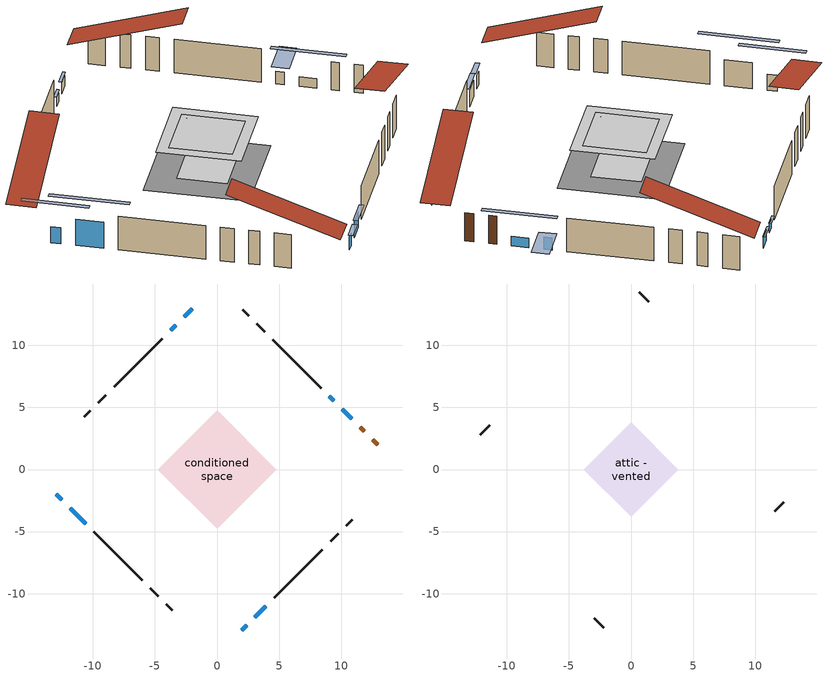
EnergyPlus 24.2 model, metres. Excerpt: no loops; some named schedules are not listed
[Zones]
conditioned space
 floor outside (Floor1 construction): -2.26,0 0,2.26 2.26,0 0,-2.26 z0.61
 floor outside (Floor5 construction): -4.76,0 0,4.76 4.76,0 0,-4.76 z0.61
 floor adiabatic (AdiabaticFloorConstruction): -2.26,0 0,2.26 2.26,0 0,-2.26 z0.61
 wall outside (AdiabaticWallConstruction 1): 12.94,2.01 12.54,2.41 / 11.88,3.07 11.52,3.42 z0.61:2.64
 wall outside (AdiabaticWallConstruction): 2.01,-12.94 2.39,-12.56 / 9.42,5.53 9.04,5.9 z0.61:1.53; 10.87,4.08 10.08,4.87 z0.61:1.3; -2.01,12.94 -2.66,12.29 z0.61:1.37; 3.04,-11.91 3.94,-11.01 / -12.94,-2.01 -12.49,-2.46 z0.61:1.78; -3.31,11.64 -3.74,11.2 z0.61:1.22; -11.83,-3.11 -10.58,-4.37 z0.61:2.49
 wall outside (Wall1 construction): 4.6,-10.35 8.49,-6.45 / -9.92,-5.03 -6.02,-8.92 / -4.4,10.55 -8.3,6.65 / 8.39,6.56 4.49,10.46 z0.61:3.05
 wall outside (Wall2 construction): 9.15,-5.8 9.77,-5.18 / -5.37,-9.58 -4.75,-10.2 / -8.95,5.99 -9.57,5.38 / 3.83,11.11 3.22,11.73 z0.61:3.05
 wall outside (Wall3 construction): 10.42,-4.52 10.91,-4.04 / -4.09,-10.85 -3.61,-11.34 / -10.23,4.72 -10.71,4.24 / 2.56,12.39 2.07,12.87 z0.61:3.05
 window (WindowConstruction 6): 2.01,-12.94 2.38,-12.56 z0.61:1.52
 window (WindowConstruction): 10.87,4.08 10.08,4.87 z0.61:1.3
 window (WindowConstruction 1): -2.01,12.94 -2.65,12.29 z0.61:1.37
 window (WindowConstruction 2): 3.04,-11.9 3.94,-11.01 z0.61:1.78
 window (WindowConstruction 3): -12.94,-2.01 -12.49,-2.46 z0.61:1.78
 window (WindowConstruction 4): -3.31,11.64 -3.74,11.2 z0.61:1.22
 window (WindowConstruction 5): -11.83,-3.11 -10.58,-4.37 z0.61:2.49
 window (WindowConstruction 7): 9.42,5.53 9.04,5.9 z0.61:1.52
 door (Door): 12.94,2.01 12.54,2.41 z0.61:2.64
 door (Door 1): 11.88,3.07 11.53,3.42 z0.61:2.64
 ceiling adiabatic (AdiabaticFloorConstruction): 0,-2.26 2.26,0 0,2.26 -2.26,0 z0.61
attic - vented
 floor to conditioned space (Floor2 construction Reversed): -2.85,0 0,2.85 2.85,0 0,-2.85 z3.05
 floor to conditioned space (Floor3 construction Reversed): -2.26,0 0,2.26 2.26,0 0,-2.26 z3.05
 floor to conditioned space (Floor4 construction Reversed): -3.81,0 0,3.81 3.81,0 0,-3.81 z3.05
 wall outside (Wall4 construction): 11.56,-3.38 12.33,-2.62 / -2.95,-12 -2.19,-12.76 / -11.37,3.58 -12.13,2.82 / 1.42,13.53 0.66,14.29 z0.61:3.05
 roof outside (Roof1 construction): 1.35,-13.6,3.05 -3.78,-8.47,5.46 -5.13,-9.82,5.46 0,-14.95,3.05; -13.6,-1.35,3.05 -8.47,3.78,5.46 -9.82,5.13,5.46 -14.95,0,3.05; -1.35,13.6,3.05 3.78,8.47,5.46 5.13,9.82,5.46 0,14.95,3.05; 13.6,1.35,3.05 8.47,-3.78,5.46 9.82,-5.13,5.46 14.95,0,3.05
shading: 2.65,-12.29 1.74,-13.21 1.95,-13.42 2.87,-12.5 z1.91; 8.78,6.16 12.16,2.78 12.37,3 9,6.37 z3.12; -2.76,12.19 -1.9,13.04 -2.01,13.15 -2.87,12.29 z1.52; 4.15,-10.8 2.83,-12.12 3.04,-12.33 4.36,-11.01 z2.08; -11.2,-3.75 -14.23,-0.71 -14.44,-0.93 -11.41,-3.96 z3.61; -3.85,11.1 -3.21,11.74 -3.31,11.85 -3.95,11.2 z1.37; -9.39,-5.56 -13.02,-1.93 -13.23,-2.14 -9.6,-5.77 z4.17; 8.83,6.11 9.63,5.32 11.36,7.04 10.56,7.84 z1.82
[Building]
Building 1: Terrain=Suburbs
[Site:Location]
Halifax Intl AP_NS: Latitude {deg}=44.88; Longitude {deg}=-63.51; Time Zone {hr}=-4; Elevation {m}=145; Keep Site Location Information=Yes
[Site:GroundTemperature:Shallow]
3.15511, 1.33576, 1.19006, 2.05344, 5.51939, 8.9692, 11.96, 13.8546, 14.0156, 12.4746, 9.56009, 6.2161
[Site:WaterMainsTemperature]
Calculation Method=Schedule; Temperature Schedule=mains temperature schedule
[Material] Roughness=Rough; Thermal Absorptance=0.9
Name | Thickness {m} | Conductivity {W/m-K} | Density {kg/m3} | Specific Heat {J/kg-K} | Solar Absorptance | Visible Absorptance
asphalt or fiberglass shingles | 0.00635 | 0.162714 | 1121.4 | 1465.45 | 0.4 | 0.4
ceiling loosefill ins | 0.169333 | 0.0480833 | 16.02 | 1046.75 | 0.7 | 0.7
ceiling loosefill ins 1 | 0.0846667 | 0.0480833 | 16.02 | 1046.75 | 0.7 | 0.7
ceiling stud and cavity | 0.1397 | 1.27956 | 65.682 | 1177.47 | 0.7 | 0.7
ceiling stud and cavity 1 | 0.1397 | 0.0872796 | 65.682 | 1177.47 | 0.7 | 0.7
ceiling stud and cavity 2 | 0.1397 | 0.079258 | 65.682 | 1177.47 | 0.7 | 0.7
door material | 0.04445 | 0.053851 | 512.64 | 1214.23 | 0.7 | 0.7
floor covering | 0.0127 | 9.015625 | 54.468 | 1339.84 | 0.6 | 0.6
floor covering 1 | 0.0127 | 0.0433444 | 54.468 | 1339.84 | 0.6 | 0.6
floor rigid ins | 0.051816 | 0.029427 | 32.04 | 1214.23 | 0.7 | 0.7
floor rigid ins 1; wall rigid ins | 0.512978 | 0.029427 | 32.04 | 1214.23 | 0.7 | 0.7
floor stud and cavity | 0.0889 | 0.204817 | 50.32683 | 1063.81 | 0.7 | 0.7
floor stud and cavity 1 | 0.1397 | 0.0789273 | 92.3553 | 1139.71 | 0.7 | 0.7
floor stud and cavity 2 | 0.1397 | 1.75129 | 37.0049 | 1207.88 | 0.7 | 0.7
furniture material conditioned space 1 | 0.1524 | 0.115458 | 640.8 | 1214.23 | 0.6 | 0.6
gypsum board | 0.0127 | 0.160291 | 801 | 837.4 | 0.6 | 0.6
osb sheathing 0.5 in. | 0.0127 | 0.115458 | 512.64 | 1214.23 | 0.7 | 0.7
osb sheathing 0.75 in. | 0.01905 | 0.115458 | 512.64 | 1214.23 | 0.7 | 0.7
wall stud and cavity | 0.1397 | 0.0766553 | 139.0536 | 1170.24 | 0.7 | 0.7
wall stud and cavity 1 | 0.1397 | 0.0888448 | 139.0536 | 1170.24 | 0.7 | 0.7
wall stud and cavity 2 | 0.1397 | 0.0893451 | 139.0536 | 1170.24 | 0.7 | 0.7
wall stud and cavity 3 | 0.0889 | 6.1454 | 50.32683 | 1063.81 | 0.6 | 0.6
wall stud and cavity 4 | 0.0889 | 0.380278 | 52.3479 | 1209.89 | 0.7 | 0.7
wall stud and cavity 5 | 0.0889 | 0.391764 | 83.0341 | 1211.67 | 0.7 | 0.7
wood siding | 0.0254 | 0.102417 | 544.68 | 1172.36 | 0.4 | 0.4
wood siding 1 | 0.00254 | 0.102417 | 544.68 | 1172.36 | 0.4 | 0.4
wood siding 2; wood siding 3 | 0.0254 | 0.102417 | 544.68 | 1172.36 | 0.7 | 0.7
[WindowMaterial:SimpleGlazingSystem]
Name | U-Factor {W/m2-K} | Solar Heat Gain Coefficient
WindowMaterial | 2.77143 | 0.5
WindowMaterial 1 | 2.76973 | 0.49
WindowMaterial 2 | 2.76973 | 0.5
WindowMaterial 3 | 3.07975 | 0.4
WindowMaterial 4 | 2.98492 | 0.58
WindowMaterial 5 | 2.99117 | 0.59
[Construction]
AdiabaticFloorConstruction: floor stud and cavity 2, floor rigid ins 1, osb sheathing 0.75 in., floor covering 1
AdiabaticWallConstruction: wood siding 2, wall rigid ins, wall stud and cavity 4, gypsum board
AdiabaticWallConstruction 1: wood siding 3, wall rigid ins, wall stud and cavity 4, gypsum board
Door; Door 1: door material
Floor1 construction: floor stud and cavity, floor covering
Floor2 construction Reversed: gypsum board, ceiling stud and cavity, ceiling loosefill ins
Floor3 construction Reversed: gypsum board, ceiling stud and cavity 1, ceiling loosefill ins 1
Floor4 construction Reversed: gypsum board, ceiling stud and cavity 2
Floor5 construction: floor stud and cavity 1, floor rigid ins, osb sheathing 0.75 in., floor covering 1
furniture construction conditioned space 1: furniture material conditioned space 1
PartitionWallConstruction: gypsum board, wall stud and cavity 5, gypsum board
Roof1 construction: asphalt or fiberglass shingles
Wall1 construction: wood siding, osb sheathing 0.5 in., wall stud and cavity, gypsum board
Wall2 construction: wood siding, osb sheathing 0.5 in., wall stud and cavity 1, gypsum board
Wall3 construction: wood siding, osb sheathing 0.5 in., wall stud and cavity 2, gypsum board
Wall4 construction: wood siding 1, wall stud and cavity 3
WindowConstruction: WindowMaterial
WindowConstruction 1: WindowMaterial 1
WindowConstruction 2; WindowConstruction 3: WindowMaterial 2
WindowConstruction 4: WindowMaterial 3
WindowConstruction 5: WindowMaterial 4
WindowConstruction 6; WindowConstruction 7: WindowMaterial 5
[Zone] Multiplier=1; Part of Total Floor Area=Yes
Name | Volume {m3}
attic - vented | 21.8151
conditioned space | 120.7
[Space]
Name | Zone | Volume {m3}
attic - vented 1 | attic - vented | 21.8151
conditioned space 1 | conditioned space | 120.7
[ZoneInfiltration:EffectiveLeakageArea]
infil attic - vented 1: Zone or Space=attic - vented 1; Schedule=Always On Discrete; Effective Air Leakage Area {cm2}=1989.49; Stack Coefficient=0.000337605; Wind Coefficient=1.24144e-05
[ZoneMixing]
whole house fan mix: Zone or Space=attic - vented; Schedule=Always On Continuous; Design Flow Rate Calculation Method=Flow/Zone; Design Flow Rate {m3/s}=0; Source Zone or Space=conditioned space
[InternalMass] Zone or ZoneList=conditioned space; Space or SpaceList=conditioned space 1
Name | Construction | Surface Area {m2}
furniture mass conditioned space 1 | furniture construction conditioned space 1 | 26.2882
partition wall mass | PartitionWallConstruction | 65.7205
[Lights]
interior lighting: Zone or ZoneList or Space or SpaceList=conditioned space 1; Schedule=interior lighting schedule; Design Level Calculation Method=LightingLevel; Lighting Level {W}=343.2; Return Air Fraction=0; Fraction Radiant=0.6; Fraction Visible=0.2; Fraction Replaceable=1
[People]
occupants: Zone or ZoneList or Space or SpaceList=conditioned space 1; Number of People Schedule=occupants schedule; Number of People Calculation Method=People; Number of People=3; Fraction Radiant=0.314171; Sensible Heat Fraction=0.56303; Activity Level Schedule=occupants activity schedule; Carbon Dioxide Generation Rate {m3/s-W}=0; Enable ASHRAE 55 Comfort Warnings=No; Mean Radiant Temperature Calculation Type=EnclosureAveraged
[ElectricEquipment] Zone or ZoneList or Space or SpaceList=conditioned space 1; Design Level Calculation Method=EquipmentLevel
Name | Schedule | Design Level {W} | Fraction Latent | Fraction Radiant | Fraction Lost
clothes dryer | clothes dryer schedule | 140.772 | 0.015 | 0.081 | 0.85
clothes washer | clothes washer schedule | 32.1985 | 0.03 | 0.162 | 0.7
cooking range | cooking range schedule | 215.147 | 0.08 | 0.432 | 0.2
dishwasher | dishwasher schedule | 66.8632 | 0.3 | 0.18 | 0.4
fridge | fridge schedule | 72.9452 | 0 | 0.6 | 0
mech vent house fan | mech vent house fan schedule | 0 | 0 | 0 | 1
mech vent house fan cfis | mech vent house fan cfis schedule | 0 | 0 | 0 | 0
misc plug loads | misc plug loads schedule | 494.7 | 0.045 | 0.513 | 0.1
whole house fan | Always On Discrete | 0 | 0 | 0 | 1
[OtherEquipment] Zone or ZoneList or Space or SpaceList=conditioned space 1; Design Level Calculation Method=EquipmentLevel
Name | Fuel Type | Schedule | Design Level {W} | Fraction Latent | Fraction Radiant | Fraction Lost
clothes dryer 1 | Electricity | clothes dryer schedule | 0 | 0.015 | 0.081 | 0.85
cooking range 1 | Electricity | cooking range schedule | 0 | 0.08 | 0.432 | 0.2
general water use latent | None | general water use schedule | 62.594 | 1 | 0 | 0
general water use sensible | None | general water use schedule | -61.6891 | 0 | 0.6 | 0
mech vent house fan latent load | None | Always On Discrete | 0 | 1 | 0 | 0
mech vent house fan sensible load | None | Always On Discrete | 0 | 0 | 0 | 0
water heater energy adjustment1 | Electricity | Always On Discrete | 0.01 | 0 | 0 | 1
[ZoneInfiltration:DesignFlowRate] Zone or ZoneList or Space or SpaceList=conditioned space 1; Schedule=Always On Discrete; Design Flow Rate Calculation Method=Flow/Zone; Design Flow Rate {m3/s}=0
infil flow; natural vent flow; whole house fan flow
[ZoneControl:Thermostat]
conditioned space Thermostat: Zone or ZoneList=conditioned space; Control Type Schedule=conditioned space Thermostat Schedule; Control 1=conditioned space temperature setpoint; Temperature Difference Between Cutout And Setpoint {deltaC}=0
[ThermostatSetpoint:DualSetpoint]
conditioned space temperature setpoint: Heating Setpoint Temperature Schedule=heating setpoint; Cooling Setpoint Temperature Schedule=cooling setpoint
[Zone equipment]
conditioned space: electric baseboard
[Exterior:Lights]
exterior lighting: Schedule=exterior lighting schedule; Design Level {W}=75.6
[EnergyManagementSystem:Sensor] Output:Variable or Output:Meter Index Key=conditioned space
Name | Output:Variable or Output:Meter
conditioned_space_clg_unmet_s | Zone Cooling Setpoint Not Met Time
conditioned_space_htg_unmet_s | Zone Heating Setpoint Not Met Time
fridge_tin_s; tin_s; tin_s_1 | Zone Mean Air Temperature
tout_s | Zone Outdoor Air Drybulb Temperature
win_s | Zone Air Humidity Ratio
[Schedule:Constant]
Name | Hourly Value
Always On Continuous; mech vent house fan schedule; mech vent house fan cfis schedule; Always On Discrete | 1
occupants activity schedule | 117.228
fridge schedule | 0
[Schedule:Day:Interval]
interior lighting schedule day: No, 01:00, 0.108182, 04:00, 0.0901515, 05:00, 0.0991667, 06:00, 0.162273, 07:00, 0.270455, 08:00, 0.342576, 10:00, 0.369621, 11:00, 0.351591, 12:00, 0.333561, 13:00, 0.324545, 14:00, 0.31553, 15:00, 0.333561, 16:00, 0.369621, 17:00, 0.450758, 18:00, 0.585985, 19:00, 0.775303, 20:00, 0.955606, 21:00, 0.991667, 22:00, 0.712197, 23:00, 0.360606, 24:00, 0.162273
interior lighting schedule default day: No, 24:00, 0
[Schedule:Week:Daily]
interior lighting schedule Week Rule - Jan1-Jan27: interior lighting schedule day, interior lighting schedule day, interior lighting schedule day, interior lighting schedule day, interior lighting schedule day, interior lighting schedule day, interior lighting schedule day, interior lighting schedule default day, interior lighting schedule default day, interior lighting schedule default day, interior lighting schedule default day, interior lighting schedule default day
interior lighting schedule Week Rule - Jan28-Feb3: interior lighting schedule day, interior lighting schedule day, interior lighting schedule day, interior lighting schedule day, interior lighting schedule day 1, interior lighting schedule day 1, interior lighting schedule day 1, interior lighting schedule default day, interior lighting schedule default day, interior lighting schedule default day, interior lighting schedule default day, interior lighting schedule default day
interior lighting schedule Week Rule - Feb4-Feb24: interior lighting schedule day 1, interior lighting schedule day 1, interior lighting schedule day 1, interior lighting schedule day 1, interior lighting schedule day 1, interior lighting schedule day 1, interior lighting schedule day 1, interior lighting schedule default day, interior lighting schedule default day, interior lighting schedule default day, interior lighting schedule default day, interior lighting schedule default day
interior lighting schedule Week Rule - Feb25-Mar3: interior lighting schedule day 1, interior lighting schedule day 1, interior lighting schedule day 1, interior lighting schedule day 1, interior lighting schedule day 2, interior lighting schedule day 2, interior lighting schedule day 2, interior lighting schedule default day, interior lighting schedule default day, interior lighting schedule default day, interior lighting schedule default day, interior lighting schedule default day
interior lighting schedule Week Rule - Mar4-Mar31: interior lighting schedule day 2, interior lighting schedule day 2, interior lighting schedule day 2, interior lighting schedule day 2, interior lighting schedule day 2, interior lighting schedule day 2, interior lighting schedule day 2, interior lighting schedule default day, interior lighting schedule default day, interior lighting schedule default day, interior lighting schedule default day, interior lighting schedule default day
interior lighting schedule Week Rule - Apr1-Apr28: interior lighting schedule day 3, interior lighting schedule day 3, interior lighting schedule day 3, interior lighting schedule day 3, interior lighting schedule day 3, interior lighting schedule day 3, interior lighting schedule day 3, interior lighting schedule default day, interior lighting schedule default day, interior lighting schedule default day, interior lighting schedule default day, interior lighting schedule default day
interior lighting schedule Week Rule - Apr29-May5: interior lighting schedule day 3, interior lighting schedule day 3, interior lighting schedule day 4, interior lighting schedule day 4, interior lighting schedule day 4, interior lighting schedule day 4, interior lighting schedule day 4, interior lighting schedule default day, interior lighting schedule default day, interior lighting schedule default day, interior lighting schedule default day, interior lighting schedule default day
interior lighting schedule Week Rule - May6-May26: interior lighting schedule day 4, interior lighting schedule day 4, interior lighting schedule day 4, interior lighting schedule day 4, interior lighting schedule day 4, interior lighting schedule day 4, interior lighting schedule day 4, interior lighting schedule default day, interior lighting schedule default day, interior lighting schedule default day, interior lighting schedule default day, interior lighting schedule default day
interior lighting schedule Week Rule - May27-Jun2: interior lighting schedule day 4, interior lighting schedule day 4, interior lighting schedule day 4, interior lighting schedule day 4, interior lighting schedule day 4, interior lighting schedule day 5, interior lighting schedule day 5, interior lighting schedule default day, interior lighting schedule default day, interior lighting schedule default day, interior lighting schedule default day, interior lighting schedule default day
interior lighting schedule Week Rule - Jun3-Jun30: interior lighting schedule day 5, interior lighting schedule day 5, interior lighting schedule day 5, interior lighting schedule day 5, interior lighting schedule day 5, interior lighting schedule day 5, interior lighting schedule day 5, interior lighting schedule default day, interior lighting schedule default day, interior lighting schedule default day, interior lighting schedule default day, interior lighting schedule default day
interior lighting schedule Week Rule - Jul1-Jul28: interior lighting schedule day 6, interior lighting schedule day 6, interior lighting schedule day 6, interior lighting schedule day 6, interior lighting schedule day 6, interior lighting schedule day 6, interior lighting schedule day 6, interior lighting schedule default day, interior lighting schedule default day, interior lighting schedule default day, interior lighting schedule default day, interior lighting schedule default day
interior lighting schedule Week Rule - Jul29-Aug4: interior lighting schedule day 6, interior lighting schedule day 6, interior lighting schedule day 6, interior lighting schedule day 7, interior lighting schedule day 7, interior lighting schedule day 7, interior lighting schedule day 7, interior lighting schedule default day, interior lighting schedule default day, interior lighting schedule default day, interior lighting schedule default day, interior lighting schedule default day
interior lighting schedule Week Rule - Aug5-Aug25: interior lighting schedule day 7, interior lighting schedule day 7, interior lighting schedule day 7, interior lighting schedule day 7, interior lighting schedule day 7, interior lighting schedule day 7, interior lighting schedule day 7, interior lighting schedule default day, interior lighting schedule default day, interior lighting schedule default day, interior lighting schedule default day, interior lighting schedule default day
interior lighting schedule Week Rule - Aug26-Sep1: interior lighting schedule day 7, interior lighting schedule day 7, interior lighting schedule day 7, interior lighting schedule day 7, interior lighting schedule day 7, interior lighting schedule day 7, interior lighting schedule day 8, interior lighting schedule default day, interior lighting schedule default day, interior lighting schedule default day, interior lighting schedule default day, interior lighting schedule default day
interior lighting schedule Week Rule - Sep2-Sep29: interior lighting schedule day 8, interior lighting schedule day 8, interior lighting schedule day 8, interior lighting schedule day 8, interior lighting schedule day 8, interior lighting schedule day 8, interior lighting schedule day 8, interior lighting schedule default day, interior lighting schedule default day, interior lighting schedule default day, interior lighting schedule default day, interior lighting schedule default day
interior lighting schedule Week Rule - Sep30-Oct6: interior lighting schedule day 8, interior lighting schedule day 9, interior lighting schedule day 9, interior lighting schedule day 9, interior lighting schedule day 9, interior lighting schedule day 9, interior lighting schedule day 9, interior lighting schedule default day, interior lighting schedule default day, interior lighting schedule default day, interior lighting schedule default day, interior lighting schedule default day
interior lighting schedule Week Rule - Oct7-Oct27: interior lighting schedule day 9, interior lighting schedule day 9, interior lighting schedule day 9, interior lighting schedule day 9, interior lighting schedule day 9, interior lighting schedule day 9, interior lighting schedule day 9, interior lighting schedule default day, interior lighting schedule default day, interior lighting schedule default day, interior lighting schedule default day, interior lighting schedule default day
interior lighting schedule Week Rule - Oct28-Nov3: interior lighting schedule day 9, interior lighting schedule day 9, interior lighting schedule day 9, interior lighting schedule day 9, interior lighting schedule day 10, interior lighting schedule day 10, interior lighting schedule day 10, interior lighting schedule default day, interior lighting schedule default day, interior lighting schedule default day, interior lighting schedule default day, interior lighting schedule default day
interior lighting schedule Week Rule - Nov4-Nov24: interior lighting schedule day 10, interior lighting schedule day 10, interior lighting schedule day 10, interior lighting schedule day 10, interior lighting schedule day 10, interior lighting schedule day 10, interior lighting schedule day 10, interior lighting schedule default day, interior lighting schedule default day, interior lighting schedule default day, interior lighting schedule default day, interior lighting schedule default day
interior lighting schedule Week Rule - Nov25-Dec1: interior lighting schedule day 10, interior lighting schedule day 10, interior lighting schedule day 10, interior lighting schedule day 10, interior lighting schedule day 10, interior lighting schedule day 10, interior lighting schedule day 11, interior lighting schedule default day, interior lighting schedule default day, interior lighting schedule default day, interior lighting schedule default day, interior lighting schedule default day
interior lighting schedule Week Rule - Dec2-Dec31: interior lighting schedule day 11, interior lighting schedule day 11, interior lighting schedule day 11, interior lighting schedule day 11, interior lighting schedule day 11, interior lighting schedule day 11, interior lighting schedule day 11, interior lighting schedule default day, interior lighting schedule default day, interior lighting schedule default day, interior lighting schedule default day, interior lighting schedule default day
occupants schedule Week Rule - Jan1-Dec31: occupants schedule day, occupants schedule day, occupants schedule day, occupants schedule day, occupants schedule day, occupants schedule day, occupants schedule day, occupants schedule default day, occupants schedule default day, occupants schedule default day, occupants schedule default day, occupants schedule default day
clothes dryer schedule Week Rule - Jan1-Dec31: clothes dryer schedule day, clothes dryer schedule day, clothes dryer schedule day, clothes dryer schedule day, clothes dryer schedule day, clothes dryer schedule day, clothes dryer schedule day, clothes dryer schedule default day, clothes dryer schedule default day, clothes dryer schedule default day, clothes dryer schedule default day, clothes dryer schedule default day
clothes washer schedule Week Rule - Jan1-Dec31: clothes washer schedule day, clothes washer schedule day, clothes washer schedule day, clothes washer schedule day, clothes washer schedule day, clothes washer schedule day, clothes washer schedule day, clothes washer schedule default day, clothes washer schedule default day, clothes washer schedule default day, clothes washer schedule default day, clothes washer schedule default day
cooking range schedule Week Rule - Jan1-Dec31: cooking range schedule day, cooking range schedule day, cooking range schedule day, cooking range schedule day, cooking range schedule day, cooking range schedule day, cooking range schedule day, cooking range schedule default day, cooking range schedule default day, cooking range schedule default day, cooking range schedule default day, cooking range schedule default day
dishwasher schedule Week Rule - Jan1-Dec31: dishwasher schedule day, dishwasher schedule day, dishwasher schedule day, dishwasher schedule day, dishwasher schedule day, dishwasher schedule day, dishwasher schedule day, dishwasher schedule default day, dishwasher schedule default day, dishwasher schedule default day, dishwasher schedule default day, dishwasher schedule default day
misc plug loads schedule Week Rule - Jan1-Dec31: misc plug loads schedule day, misc plug loads schedule day, misc plug loads schedule day, misc plug loads schedule day, misc plug loads schedule day, misc plug loads schedule day, misc plug loads schedule day, misc plug loads schedule default day, misc plug loads schedule default day, misc plug loads schedule default day, misc plug loads schedule default day, misc plug loads schedule default day
general water use schedule Week Rule - Jan1-Dec31: general water use schedule day, general water use schedule day, general water use schedule day, general water use schedule day, general water use schedule day, general water use schedule day, general water use schedule day, general water use schedule default day, general water use schedule default day, general water use schedule default day, general water use schedule default day, general water use schedule default day
exterior lighting schedule Week Rule - Jan1-Jan27: exterior lighting schedule day, exterior lighting schedule day, exterior lighting schedule day, exterior lighting schedule day, exterior lighting schedule day, exterior lighting schedule day, exterior lighting schedule day, exterior lighting schedule default day, exterior lighting schedule default day, exterior lighting schedule default day, exterior lighting schedule default day, exterior lighting schedule default day
exterior lighting schedule Week Rule - Jan28-Feb3: exterior lighting schedule day, exterior lighting schedule day, exterior lighting schedule day, exterior lighting schedule day, exterior lighting schedule day 1, exterior lighting schedule day 1, exterior lighting schedule day 1, exterior lighting schedule default day, exterior lighting schedule default day, exterior lighting schedule default day, exterior lighting schedule default day, exterior lighting schedule default day
exterior lighting schedule Week Rule - Feb4-Feb24: exterior lighting schedule day 1, exterior lighting schedule day 1, exterior lighting schedule day 1, exterior lighting schedule day 1, exterior lighting schedule day 1, exterior lighting schedule day 1, exterior lighting schedule day 1, exterior lighting schedule default day, exterior lighting schedule default day, exterior lighting schedule default day, exterior lighting schedule default day, exterior lighting schedule default day
exterior lighting schedule Week Rule - Feb25-Mar3: exterior lighting schedule day 1, exterior lighting schedule day 1, exterior lighting schedule day 1, exterior lighting schedule day 1, exterior lighting schedule day 2, exterior lighting schedule day 2, exterior lighting schedule day 2, exterior lighting schedule default day, exterior lighting schedule default day, exterior lighting schedule default day, exterior lighting schedule default day, exterior lighting schedule default day
exterior lighting schedule Week Rule - Mar4-Mar31: exterior lighting schedule day 2, exterior lighting schedule day 2, exterior lighting schedule day 2, exterior lighting schedule day 2, exterior lighting schedule day 2, exterior lighting schedule day 2, exterior lighting schedule day 2, exterior lighting schedule default day, exterior lighting schedule default day, exterior lighting schedule default day, exterior lighting schedule default day, exterior lighting schedule default day
exterior lighting schedule Week Rule - Apr1-Apr28: exterior lighting schedule day 3, exterior lighting schedule day 3, exterior lighting schedule day 3, exterior lighting schedule day 3, exterior lighting schedule day 3, exterior lighting schedule day 3, exterior lighting schedule day 3, exterior lighting schedule default day, exterior lighting schedule default day, exterior lighting schedule default day, exterior lighting schedule default day, exterior lighting schedule default day
exterior lighting schedule Week Rule - Apr29-May5: exterior lighting schedule day 3, exterior lighting schedule day 3, exterior lighting schedule day 4, exterior lighting schedule day 4, exterior lighting schedule day 4, exterior lighting schedule day 4, exterior lighting schedule day 4, exterior lighting schedule default day, exterior lighting schedule default day, exterior lighting schedule default day, exterior lighting schedule default day, exterior lighting schedule default day
exterior lighting schedule Week Rule - May6-May26: exterior lighting schedule day 4, exterior lighting schedule day 4, exterior lighting schedule day 4, exterior lighting schedule day 4, exterior lighting schedule day 4, exterior lighting schedule day 4, exterior lighting schedule day 4, exterior lighting schedule default day, exterior lighting schedule default day, exterior lighting schedule default day, exterior lighting schedule default day, exterior lighting schedule default day
exterior lighting schedule Week Rule - May27-Jun2: exterior lighting schedule day 4, exterior lighting schedule day 4, exterior lighting schedule day 4, exterior lighting schedule day 4, exterior lighting schedule day 4, exterior lighting schedule day 5, exterior lighting schedule day 5, exterior lighting schedule default day, exterior lighting schedule default day, exterior lighting schedule default day, exterior lighting schedule default day, exterior lighting schedule default day
exterior lighting schedule Week Rule - Jun3-Jun30: exterior lighting schedule day 5, exterior lighting schedule day 5, exterior lighting schedule day 5, exterior lighting schedule day 5, exterior lighting schedule day 5, exterior lighting schedule day 5, exterior lighting schedule day 5, exterior lighting schedule default day, exterior lighting schedule default day, exterior lighting schedule default day, exterior lighting schedule default day, exterior lighting schedule default day
exterior lighting schedule Week Rule - Jul1-Jul28: exterior lighting schedule day 6, exterior lighting schedule day 6, exterior lighting schedule day 6, exterior lighting schedule day 6, exterior lighting schedule day 6, exterior lighting schedule day 6, exterior lighting schedule day 6, exterior lighting schedule default day, exterior lighting schedule default day, exterior lighting schedule default day, exterior lighting schedule default day, exterior lighting schedule default day
exterior lighting schedule Week Rule - Jul29-Aug4: exterior lighting schedule day 6, exterior lighting schedule day 6, exterior lighting schedule day 6, exterior lighting schedule day 7, exterior lighting schedule day 7, exterior lighting schedule day 7, exterior lighting schedule day 7, exterior lighting schedule default day, exterior lighting schedule default day, exterior lighting schedule default day, exterior lighting schedule default day, exterior lighting schedule default day
exterior lighting schedule Week Rule - Aug5-Aug25: exterior lighting schedule day 7, exterior lighting schedule day 7, exterior lighting schedule day 7, exterior lighting schedule day 7, exterior lighting schedule day 7, exterior lighting schedule day 7, exterior lighting schedule day 7, exterior lighting schedule default day, exterior lighting schedule default day, exterior lighting schedule default day, exterior lighting schedule default day, exterior lighting schedule default day
exterior lighting schedule Week Rule - Aug26-Sep1: exterior lighting schedule day 7, exterior lighting schedule day 7, exterior lighting schedule day 7, exterior lighting schedule day 7, exterior lighting schedule day 7, exterior lighting schedule day 7, exterior lighting schedule day 8, exterior lighting schedule default day, exterior lighting schedule default day, exterior lighting schedule default day, exterior lighting schedule default day, exterior lighting schedule default day
exterior lighting schedule Week Rule - Sep2-Sep29: exterior lighting schedule day 8, exterior lighting schedule day 8, exterior lighting schedule day 8, exterior lighting schedule day 8, exterior lighting schedule day 8, exterior lighting schedule day 8, exterior lighting schedule day 8, exterior lighting schedule default day, exterior lighting schedule default day, exterior lighting schedule default day, exterior lighting schedule default day, exterior lighting schedule default day
exterior lighting schedule Week Rule - Sep30-Oct6: exterior lighting schedule day 8, exterior lighting schedule day 9, exterior lighting schedule day 9, exterior lighting schedule day 9, exterior lighting schedule day 9, exterior lighting schedule day 9, exterior lighting schedule day 9, exterior lighting schedule default day, exterior lighting schedule default day, exterior lighting schedule default day, exterior lighting schedule default day, exterior lighting schedule default day
exterior lighting schedule Week Rule - Oct7-Oct27: exterior lighting schedule day 9, exterior lighting schedule day 9, exterior lighting schedule day 9, exterior lighting schedule day 9, exterior lighting schedule day 9, exterior lighting schedule day 9, exterior lighting schedule day 9, exterior lighting schedule default day, exterior lighting schedule default day, exterior lighting schedule default day, exterior lighting schedule default day, exterior lighting schedule default day
exterior lighting schedule Week Rule - Oct28-Nov3: exterior lighting schedule day 9, exterior lighting schedule day 9, exterior lighting schedule day 9, exterior lighting schedule day 9, exterior lighting schedule day 10, exterior lighting schedule day 10, exterior lighting schedule day 10, exterior lighting schedule default day, exterior lighting schedule default day, exterior lighting schedule default day, exterior lighting schedule default day, exterior lighting schedule default day
exterior lighting schedule Week Rule - Nov4-Nov24: exterior lighting schedule day 10, exterior lighting schedule day 10, exterior lighting schedule day 10, exterior lighting schedule day 10, exterior lighting schedule day 10, exterior lighting schedule day 10, exterior lighting schedule day 10, exterior lighting schedule default day, exterior lighting schedule default day, exterior lighting schedule default day, exterior lighting schedule default day, exterior lighting schedule default day
exterior lighting schedule Week Rule - Nov25-Dec1: exterior lighting schedule day 10, exterior lighting schedule day 10, exterior lighting schedule day 10, exterior lighting schedule day 10, exterior lighting schedule day 10, exterior lighting schedule day 10, exterior lighting schedule day 11, exterior lighting schedule default day, exterior lighting schedule default day, exterior lighting schedule default day, exterior lighting schedule default day, exterior lighting schedule default day
exterior lighting schedule Week Rule - Dec2-Dec31: exterior lighting schedule day 11, exterior lighting schedule day 11, exterior lighting schedule day 11, exterior lighting schedule day 11, exterior lighting schedule day 11, exterior lighting schedule day 11, exterior lighting schedule day 11, exterior lighting schedule default day, exterior lighting schedule default day, exterior lighting schedule default day, exterior lighting schedule default day, exterior lighting schedule default day
[Schedule:Year]
interior lighting schedule: interior lighting schedule Week Rule - Jan1-Jan27, 1, 1, 1, 27, interior lighting schedule Week Rule - Jan28-Feb3, 1, 28, 2, 3, interior lighting schedule Week Rule - Feb4-Feb24, 2, 4, 2, 24, interior lighting schedule Week Rule - Feb25-Mar3, 2, 25, 3, 3, interior lighting schedule Week Rule - Mar4-Mar31, 3, 4, 3, 31, interior lighting schedule Week Rule - Apr1-Apr28, 4, 1, 4, 28, interior lighting schedule Week Rule - Apr29-May5, 4, 29, 5, 5, interior lighting schedule Week Rule - May6-May26, 5, 6, 5, 26, interior lighting schedule Week Rule - May27-Jun2, 5, 27, 6, 2, interior lighting schedule Week Rule - Jun3-Jun30, 6, 3, 6, 30, interior lighting schedule Week Rule - Jul1-Jul28, 7, 1, 7, 28, interior lighting schedule Week Rule - Jul29-Aug4, 7, 29, 8, 4, interior lighting schedule Week Rule - Aug5-Aug25, 8, 5, 8, 25, interior lighting schedule Week Rule - Aug26-Sep1, 8, 26, 9, 1, interior lighting schedule Week Rule - Sep2-Sep29, 9, 2, 9, 29, interior lighting schedule Week Rule - Sep30-Oct6, 9, 30, 10, 6, interior lighting schedule Week Rule - Oct7-Oct27, 10, 7, 10, 27, interior lighting schedule Week Rule - Oct28-Nov3, 10, 28, 11, 3, interior lighting schedule Week Rule - Nov4-Nov24, 11, 4, 11, 24, interior lighting schedule Week Rule - Nov25-Dec1, 11, 25, 12, 1, interior lighting schedule Week Rule - Dec2-Dec31, 12, 2, 12, 31
occupants schedule: occupants schedule Week Rule - Jan1-Dec31, 1, 1, 12, 31
clothes dryer schedule: clothes dryer schedule Week Rule - Jan1-Dec31, 1, 1, 12, 31
clothes washer schedule: clothes washer schedule Week Rule - Jan1-Dec31, 1, 1, 12, 31
cooking range schedule: cooking range schedule Week Rule - Jan1-Dec31, 1, 1, 12, 31
dishwasher schedule: dishwasher schedule Week Rule - Jan1-Dec31, 1, 1, 12, 31
misc plug loads schedule: misc plug loads schedule Week Rule - Jan1-Dec31, 1, 1, 12, 31
general water use schedule: general water use schedule Week Rule - Jan1-Dec31, 1, 1, 12, 31
heating setpoint: heating setpoint Week Rule - Jan1-Dec31, 1, 1, 12, 31
cooling setpoint: cooling setpoint Week Rule - Jan1-Dec31, 1, 1, 12, 31
exterior lighting schedule: exterior lighting schedule Week Rule - Jan1-Jan27, 1, 1, 1, 27, exterior lighting schedule Week Rule - Jan28-Feb3, 1, 28, 2, 3, exterior lighting schedule Week Rule - Feb4-Feb24, 2, 4, 2, 24, exterior lighting schedule Week Rule - Feb25-Mar3, 2, 25, 3, 3, exterior lighting schedule Week Rule - Mar4-Mar31, 3, 4, 3, 31, exterior lighting schedule Week Rule - Apr1-Apr28, 4, 1, 4, 28, exterior lighting schedule Week Rule - Apr29-May5, 4, 29, 5, 5, exterior lighting schedule Week Rule - May6-May26, 5, 6, 5, 26, exterior lighting schedule Week Rule - May27-Jun2, 5, 27, 6, 2, exterior lighting schedule Week Rule - Jun3-Jun30, 6, 3, 6, 30, exterior lighting schedule Week Rule - Jul1-Jul28, 7, 1, 7, 28, exterior lighting schedule Week Rule - Jul29-Aug4, 7, 29, 8, 4, exterior lighting schedule Week Rule - Aug5-Aug25, 8, 5, 8, 25, exterior lighting schedule Week Rule - Aug26-Sep1, 8, 26, 9, 1, exterior lighting schedule Week Rule - Sep2-Sep29, 9, 2, 9, 29, exterior lighting schedule Week Rule - Sep30-Oct6, 9, 30, 10, 6, exterior lighting schedule Week Rule - Oct7-Oct27, 10, 7, 10, 27, exterior lighting schedule Week Rule - Oct28-Nov3, 10, 28, 11, 3, exterior lighting schedule Week Rule - Nov4-Nov24, 11, 4, 11, 24, exterior lighting schedule Week Rule - Nov25-Dec1, 11, 25, 12, 1, exterior lighting schedule Week Rule - Dec2-Dec31, 12, 2, 12, 31
[Schedule:Compact]
conditioned space Thermostat Schedule: Through: 12/31, For: AllDays, Until: 24:00, 4
mains temperature schedule: Through: 01/01, For: AllDays, Until: 24:00, 7.41, Through: 01/02, For: AllDays, Until: 24:00, 7.34833, Through: 01/03, For: AllDays, Until: 24:00, 7.28778, Through: 01/04, For: AllDays, Until: 24:00, 7.22889, Through: 01/05, For: AllDays, Until: 24:00, 7.17056, Through: 01/06, For: AllDays, Until: 24:00, 7.11333, Through: 01/07, For: AllDays, Until: 24:00, 7.05722, Through: 01/08, For: AllDays, Until: 24:00, 7.00167, Through: 01/09, For: AllDays, Until: 24:00, 6.94778, Through: 01/10, For: AllDays, Until: 24:00, 6.895, Through: 01/11, For: AllDays, Until: 24:00, 6.84333, Through: 01/12, For: AllDays, Until: 24:00, 6.79278, Through: 01/13, For: AllDays, Until: 24:00, 6.74389, Through: 01/14, For: AllDays, Until: 24:00, 6.69556, Through: 01/15, For: AllDays, Until: 24:00, 6.64889, Through: 01/16, For: AllDays, Until: 24:00, 6.60278, Through: 01/17, For: AllDays, Until: 24:00, 6.55833, Through: 01/18, For: AllDays, Until: 24:00, 6.515, Through: 01/19, For: AllDays, Until: 24:00, 6.47333, Through: 01/20, For: AllDays, Until: 24:00, 6.43278, Through: 01/21, For: AllDays, Until: 24:00, 6.39333, Through: 01/22, For: AllDays, Until: 24:00, 6.355, Through: 01/23, For: AllDays, Until: 24:00, 6.31833, Through: 01/24, For: AllDays, Until: 24:00, 6.28278, Through: 01/25, For: AllDays, Until: 24:00, 6.24889, Through: 01/26, For: AllDays, Until: 24:00, 6.21611, Through: 01/27, For: AllDays, Until: 24:00, 6.18444, Through: 01/28, For: AllDays, Until: 24:00, 6.15444, Through: 01/29, For: AllDays, Until: 24:00, 6.12556, Through: 01/30, For: AllDays, Until: 24:00, 6.09833, Through: 01/31, For: AllDays, Until: 24:00, 6.07222, Through: 02/01, For: AllDays, Until: 24:00, 6.04778, Through: 02/02, For: AllDays, Until: 24:00, 6.02444, Through: 02/03, For: AllDays, Until: 24:00, 6.00278, Through: 02/04, For: AllDays, Until: 24:00, 5.98222, Through: 02/05, For: AllDays, Until: 24:00, 5.96333, Through: 02/06, For: AllDays, Until: 24:00, 5.94556, Through: 02/07, For: AllDays, Until: 24:00, 5.92944, Through: 02/08, For: AllDays, Until: 24:00, 5.915, Through: 02/09, For: AllDays, Until: 24:00, 5.90167, Through: 02/10, For: AllDays, Until: 24:00, 5.89, Through: 02/11, For: AllDays, Until: 24:00, 5.87944, Through: 02/12, For: AllDays, Until: 24:00, 5.87056, Through: 02/13, For: AllDays, Until: 24:00, 5.86333, Through: 02/14, For: AllDays, Until: 24:00, 5.85722, Through: 02/15, For: AllDays, Until: 24:00, 5.85278, Through: 02/16, For: AllDays, Until: 24:00, 5.84944, Through: 02/17, For: AllDays, Until: 24:00, 5.84833, Through: 02/18, For: AllDays, Until: 24:00, 5.84778, Through: 02/19, For: AllDays, Until: 24:00, 5.84944, Through: 02/20, For: AllDays, Until: 24:00, 5.85167, Through: 02/21, For: AllDays, Until: 24:00, 5.85611, Through: 02/22, For: AllDays, Until: 24:00, 5.86167, Through: 02/23, For: AllDays, Until: 24:00, 5.86889, Through: 02/24, For: AllDays, Until: 24:00, 5.87722, Through: 02/25, For: AllDays, Until: 24:00, 5.88722, Through: 02/26, For: AllDays, Until: 24:00, 5.89889, Through: 02/27, For: AllDays, Until: 24:00, 5.91167, Through: 02/28, For: AllDays, Until: 24:00, 5.92611, Through: 03/01, For: AllDays, Until: 24:00, 5.94222, Through: 03/02, For: AllDays, Until: 24:00, 5.95944, Through: 03/03, For: AllDays, Until: 24:00, 5.97778, Through: 03/04, For: AllDays, Until: 24:00, 5.99778, Through: 03/05, For: AllDays, Until: 24:00, 6.01944, Through: 03/06, For: AllDays, Until: 24:00, 6.04222, Through: 03/07, For: AllDays, Until: 24:00, 6.06667, Through: 03/08, For: AllDays, Until: 24:00, 6.09222, Through: 03/09, For: AllDays, Until: 24:00, 6.11944, Through: 03/10, For: AllDays, Until: 24:00, 6.14778, Through: 03/11, For: AllDays, Until: 24:00, 6.17722, Through: 03/12, For: AllDays, Until: 24:00, 6.20833, Through: 03/13, For: AllDays, Until: 24:00, 6.24111, Through: 03/14, For: AllDays, Until: 24:00, 6.275, Through: 03/15, For: AllDays, Until: 24:00, 6.31, Through: 03/16, For: AllDays, Until: 24:00, 6.34667, Through: 03/17, For: AllDays, Until: 24:00, 6.38444, Through: 03/18, For: AllDays, Until: 24:00, 6.42333, Through: 03/19, For: AllDays, Until: 24:00, 6.46389, Through: 03/20, For: AllDays, Until: 24:00, 6.50556, Through: 03/21, For: AllDays, Until: 24:00, 6.54833, Through: 03/22, For: AllDays, Until: 24:00, 6.59278, Through: 03/23, For: AllDays, Until: 24:00, 6.63833, Through: 03/24, For: AllDays, Until: 24:00, 6.685, Through: 03/25, For: AllDays, Until: 24:00, 6.73278, Through: 03/26, For: AllDays, Until: 24:00, 6.78167, Through: 03/27, For: AllDays, Until: 24:00, 6.83167, Through: 03/28, For: AllDays, Until: 24:00, 6.88333, Through: 03/29, For: AllDays, Until: 24:00, 6.93611, Through: 03/30, For: AllDays, Until: 24:00, 6.98944, Through: 03/31, For: AllDays, Until: 24:00, 7.04444, Through: 04/01, For: AllDays, Until: 24:00, 7.1, Through: 04/02, For: AllDays, Until: 24:00, 7.15722, Through: 04/03, For: AllDays, Until: 24:00, 7.21556, Through: 04/04, For: AllDays, Until: 24:00, 7.27444, Through: 04/05, For: AllDays, Until: 24:00, 7.33444, Through: 04/06, For: AllDays, Until: 24:00, 7.39556, Through: 04/07, For: AllDays, Until: 24:00, 7.45778, Through: 04/08, For: AllDays, Until: 24:00, 7.52111, Through: 04/09, For: AllDays, Until: 24:00, 7.585, Through: 04/10, For: AllDays, Until: 24:00, 7.65, Through: 04/11, For: AllDays, Until: 24:00, 7.71611, Through: 04/12, For: AllDays, Until: 24:00, 7.78333, Through: 04/13, For: AllDays, Until: 24:00, 7.85111, Through: 04/14, For: AllDays, Until: 24:00, 7.91944, Through: 04/15, For: AllDays, Until: 24:00, 7.98889, Through: 04/16, For: AllDays, Until: 24:00, 8.05944, Through: 04/17, For: AllDays, Until: 24:00, 8.13056, Through: 04/18, For: AllDays, Until: 24:00, 8.20222, Through: 04/19, For: AllDays, Until: 24:00, 8.275, Through: 04/20, For: AllDays, Until: 24:00, 8.34833, Through: 04/21, For: AllDays, Until: 24:00, 8.42222, Through: 04/22, For: AllDays, Until: 24:00, 8.49722, Through: 04/23, For: AllDays, Until: 24:00, 8.57278, Through: 04/24, For: AllDays, Until: 24:00, 8.64889, Through: 04/25, For: AllDays, Until: 24:00, 8.72556, Through: 04/26, For: AllDays, Until: 24:00, 8.80278, Through: 04/27, For: AllDays, Until: 24:00, 8.88111, Through: 04/28, For: AllDays, Until: 24:00, 8.95944, Through: 04/29, For: AllDays, Until: 24:00, 9.03833, Through: 04/30, For: AllDays, Until: 24:00, 9.11778, Through: 05/01, For: AllDays, Until: 24:00, 9.19778, Through: 05/02, For: AllDays, Until: 24:00, 9.27833, Through: 05/03, For: AllDays, Until: 24:00, 9.35944, Through: 05/04, For: AllDays, Until: 24:00, 9.44056, Through: 05/05, For: AllDays, Until: 24:00, 9.52278, Through: 05/06, For: AllDays, Until: 24:00, 9.60444, Through: 05/07, For: AllDays, Until: 24:00, 9.68722, Through: 05/08, For: AllDays, Until: 24:00, 9.77, Through: 05/09, For: AllDays, Until: 24:00, 9.85278, Through: 05/10, For: AllDays, Until: 24:00, 9.93611, Through: 05/11, For: AllDays, Until: 24:00, 10.02, Through: 05/12, For: AllDays, Until: 24:00, 10.1039, Through: 05/13, For: AllDays, Until: 24:00, 10.1878, Through: 05/14, For: AllDays, Until: 24:00, 10.2722, Through: 05/15, For: AllDays, Until: 24:00, 10.3561, Through: 05/16, For: AllDays, Until: 24:00, 10.4406, Through: 05/17, For: AllDays, Until: 24:00, 10.5256, Through: 05/18, For: AllDays, Until: 24:00, 10.61, Through: 05/19, For: AllDays, Until: 24:00, 10.6944, Through: 05/20, For: AllDays, Until: 24:00, 10.7794, Through: 05/21, For: AllDays, Until: 24:00, 10.8639, Through: 05/22, For: AllDays, Until: 24:00, 10.9489, Through: 05/23, For: AllDays, Until: 24:00, 11.0333, Through: 05/24, For: AllDays, Until: 24:00, 11.1178, Through: 05/25, For: AllDays, Until: 24:00, 11.2022, Through: 05/26, For: AllDays, Until: 24:00, 11.2867, Through: 05/27, For: AllDays, Until: 24:00, 11.3711, Through: 05/28, For: AllDays, Until: 24:00, 11.455, Through: 05/29, For: AllDays, Until: 24:00, 11.5389, Through: 05/30, For: AllDays, Until: 24:00, 11.6222, Through: 05/31, For: AllDays, Until: 24:00, 11.7056, Through: 06/01, For: AllDays, Until: 24:00, 11.7883, Through: 06/02, For: AllDays, Until: 24:00, 11.8711, Through: 06/03, For: AllDays, Until: 24:00, 11.9539, Through: 06/04, For: AllDays, Until: 24:00, 12.0356, Through: 06/05, For: AllDays, Until: 24:00, 12.1172, Through: 06/06, For: AllDays, Until: 24:00, 12.1989, Through: 06/07, For: AllDays, Until: 24:00, 12.2794, Through: 06/08, For: AllDays, Until: 24:00, 12.36, Through: 06/09, For: AllDays, Until: 24:00, 12.44, Through: 06/10, For: AllDays, Until: 24:00, 12.5194, Through: 06/11, For: AllDays, Until: 24:00, 12.5983, Through: 06/12, For: AllDays, Until: 24:00, 12.6767, Through: 06/13, For: AllDays, Until: 24:00, 12.7544, Through: 06/14, For: AllDays, Until: 24:00, 12.8317, Through: 06/15, For: AllDays, Until: 24:00, 12.9083, Through: 06/16, For: AllDays, Until: 24:00, 12.9844, Through: 06/17, For: AllDays, Until: 24:00, 13.0594, Through: 06/18, For: AllDays, Until: 24:00, 13.1344, Through: 06/19, For: AllDays, Until: 24:00, 13.2083, Through: 06/20, For: AllDays, Until: 24:00, 13.2811, Through: 06/21, For: AllDays, Until: 24:00, 13.3539, Through: 06/22, For: AllDays, Until: 24:00, 13.4256, Through: 06/23, For: AllDays, Until: 24:00, 13.4967, Through: 06/24, For: AllDays, Until: 24:00, 13.5667, Through: 06/25, For: AllDays, Until: 24:00, 13.6361, Through: 06/26, For: AllDays, Until: 24:00, 13.7044, Through: 06/27, For: AllDays, Until: 24:00, 13.7717, Through: 06/28, For: AllDays, Until: 24:00, 13.8389, Through: 06/29, For: AllDays, Until: 24:00, 13.9044, Through: 06/30, For: AllDays, Until: 24:00, 13.9694, Through: 07/01, For: AllDays, Until: 24:00, 14.0333, Through: 07/02, For: AllDays, Until: 24:00, 14.0961, Through: 07/03, For: AllDays, Until: 24:00, 14.1583, Through: 07/04, For: AllDays, Until: 24:00, 14.2189, Through: 07/05, For: AllDays, Until: 24:00, 14.2789, Through: 07/06, For: AllDays, Until: 24:00, 14.3378, Through: 07/07, For: AllDays, Until: 24:00, 14.3956, Through: 07/08, For: AllDays, Until: 24:00, 14.4522, Through: 07/09, For: AllDays, Until: 24:00, 14.5083, Through: 07/10, For: AllDays, Until: 24:00, 14.5628, Through: 07/11, For: AllDays, Until: 24:00, 14.6161, Through: 07/12, For: AllDays, Until: 24:00, 14.6683, Through: 07/13, For: AllDays, Until: 24:00, 14.7194, Through: 07/14, For: AllDays, Until: 24:00, 14.7694, Through: 07/15, For: AllDays, Until: 24:00, 14.8183, Through: 07/16, For: AllDays, Until: 24:00, 14.8661, Through: 07/17, For: AllDays, Until: 24:00, 14.9122, Through: 07/18, For: AllDays, Until: 24:00, 14.9572, Through: 07/19, For: AllDays, Until: 24:00, 15.0011, Through: 07/20, For: AllDays, Until: 24:00, 15.0439, Through: 07/21, For: AllDays, Until: 24:00, 15.0856, Through: 07/22, For: AllDays, Until: 24:00, 15.1256, Through: 07/23, For: AllDays, Until: 24:00, 15.1644, Through: 07/24, For: AllDays, Until: 24:00, 15.2017, Through: 07/25, For: AllDays, Until: 24:00, 15.2383, Through: 07/26, For: AllDays, Until: 24:00, 15.2728, Through: 07/27, For: AllDays, Until: 24:00, 15.3067, Through: 07/28, For: AllDays, Until: 24:00, 15.3389, Through: 07/29, For: AllDays, Until: 24:00, 15.3694, Through: 07/30, For: AllDays, Until: 24:00, 15.3989, Through: 07/31, For: AllDays, Until: 24:00, 15.4272, Through: 08/01, For: AllDays, Until: 24:00, 15.4539, Through: 08/02, For: AllDays, Until: 24:00, 15.4794, Through: 08/03, For: AllDays, Until: 24:00, 15.5033, Through: 08/04, For: AllDays, Until: 24:00, 15.5261, Through: 08/05, For: AllDays, Until: 24:00, 15.5472, Through: 08/06, For: AllDays, Until: 24:00, 15.5667, Through: 08/07, For: AllDays, Until: 24:00, 15.585, Through: 08/08, For: AllDays, Until: 24:00, 15.6022, Through: 08/09, For: AllDays, Until: 24:00, 15.6172, Through: 08/10, For: AllDays, Until: 24:00, 15.6317, Through: 08/11, For: AllDays, Until: 24:00, 15.6439, Through: 08/12, For: AllDays, Until: 24:00, 15.655, Through: 08/13, For: AllDays, Until: 24:00, 15.665, Through: 08/14, For: AllDays, Until: 24:00, 15.6733, Through: 08/15, For: AllDays, Until: 24:00, 15.68, Through: 08/16, For: AllDays, Until: 24:00, 15.6856, Through: 08/17, For: AllDays, Until: 24:00, 15.6894, Through: 08/18, For: AllDays, Until: 24:00, 15.6917, Through: 08/19, For: AllDays, Until: 24:00, 15.6928, Through: 08/20, For: AllDays, Until: 24:00, 15.6922, Through: 08/21, For: AllDays, Until: 24:00, 15.69, Through: 08/22, For: AllDays, Until: 24:00, 15.6867, Through: 08/23, For: AllDays, Until: 24:00, 15.6822, Through: 08/24, For: AllDays, Until: 24:00, 15.6756, Through: 08/25, For: AllDays, Until: 24:00, 15.6678, Through: 08/26, For: AllDays, Until: 24:00, 15.6589, Through: 08/27, For: AllDays, Until: 24:00, 15.6478, Through: 08/28, For: AllDays, Until: 24:00, 15.6361, Through: 08/29, For: AllDays, Until: 24:00, 15.6222, Through: 08/30, For: AllDays, Until: 24:00, 15.6072, Through: 08/31, For: AllDays, Until: 24:00, 15.5911, Through: 09/01, For: AllDays, Until: 24:00, 15.5733, Through: 09/02, For: AllDays, Until: 24:00, 15.5539, Through: 09/03, For: AllDays, Until: 24:00, 15.5333, Through: 09/04, For: AllDays, Until: 24:00, 15.5111, Through: 09/05, For: AllDays, Until: 24:00, 15.4878, Through: 09/06, For: AllDays, Until: 24:00, 15.4628, Through: 09/07, For: AllDays, Until: 24:00, 15.4367, Through: 09/08, For: AllDays, Until: 24:00, 15.4089, Through: 09/09, For: AllDays, Until: 24:00, 15.38, Through: 09/10, For: AllDays, Until: 24:00, 15.3494, Through: 09/11, For: AllDays, Until: 24:00, 15.3178, Through: 09/12, For: AllDays, Until: 24:00, 15.2844, Through: 09/13, For: AllDays, Until: 24:00, 15.25, Through: 09/14, For: AllDays, Until: 24:00, 15.2144, Through: 09/15, For: AllDays, Until: 24:00, 15.1772, Through: 09/16, For: AllDays, Until: 24:00, 15.1389, Through: 09/17, For: AllDays, Until: 24:00, 15.0989, Through: 09/18, For: AllDays, Until: 24:00, 15.0583, Through: 09/19, For: AllDays, Until: 24:00, 15.0161, Through: 09/20, For: AllDays, Until: 24:00, 14.9722, Through: 09/21, For: AllDays, Until: 24:00, 14.9278, Through: 09/22, For: AllDays, Until: 24:00, 14.8817, Through: 09/23, For: AllDays, Until: 24:00, 14.8344, Through: 09/24, For: AllDays, Until: 24:00, 14.7861, Through: 09/25, For: AllDays, Until: 24:00, 14.7367, Through: 09/26, For: AllDays, Until: 24:00, 14.6861, Through: 09/27, For: AllDays, Until: 24:00, 14.6339, Through: 09/28, For: AllDays, Until: 24:00, 14.5811, Through: 09/29, For: AllDays, Until: 24:00, 14.5267, Through: 09/30, For: AllDays, Until: 24:00, 14.4717, Through: 10/01, For: AllDays, Until: 24:00, 14.415, Through: 10/02, For: AllDays, Until: 24:00, 14.3578, Through: 10/03, For: AllDays, Until: 24:00, 14.2989, Through: 10/04, For: AllDays, Until: 24:00, 14.2394, Through: 10/05, For: AllDays, Until: 24:00, 14.1789, Through: 10/06, For: AllDays, Until: 24:00, 14.1172, Through: 10/07, For: AllDays, Until: 24:00, 14.0544, Through: 10/08, For: AllDays, Until: 24:00, 13.9911, Through: 10/09, For: AllDays, Until: 24:00, 13.9267, Through: 10/10, For: AllDays, Until: 24:00, 13.8611, Through: 10/11, For: AllDays, Until: 24:00, 13.7944, Through: 10/12, For: AllDays, Until: 24:00, 13.7272, Through: 10/13, For: AllDays, Until: 24:00, 13.6594, Through: 10/14, For: AllDays, Until: 24:00, 13.59, Through: 10/15, For: AllDays, Until: 24:00, 13.5206, Through: 10/16, For: AllDays, Until: 24:00, 13.4494, Through: 10/17, For: AllDays, Until: 24:00, 13.3783, Through: 10/18, For: AllDays, Until: 24:00, 13.3061, Through: 10/19, For: AllDays, Until: 24:00, 13.2328, Through: 10/20, For: AllDays, Until: 24:00, 13.1594, Through: 10/21, For: AllDays, Until: 24:00, 13.085, Through: 10/22, For: AllDays, Until: 24:00, 13.01, Through: 10/23, For: AllDays, Until: 24:00, 12.9339, Through: 10/24, For: AllDays, Until: 24:00, 12.8578, Through: 10/25, For: AllDays, Until: 24:00, 12.7806, Through: 10/26, For: AllDays, Until: 24:00, 12.7028, Through: 10/27, For: AllDays, Until: 24:00, 12.625, Through: 10/28, For: AllDays, Until: 24:00, 12.5461, Through: 10/29, For: AllDays, Until: 24:00, 12.4667, Through: 10/30, For: AllDays, Until: 24:00, 12.3872, Through: 10/31, For: AllDays, Until: 24:00, 12.3067, Through: 11/01, For: AllDays, Until: 24:00, 12.2261, Through: 11/02, For: AllDays, Until: 24:00, 12.145, Through: 11/03, For: AllDays, Until: 24:00, 12.0633, Through: 11/04, For: AllDays, Until: 24:00, 11.9817, Through: 11/05, For: AllDays, Until: 24:00, 11.8994, Through: 11/06, For: AllDays, Until: 24:00, 11.8167, Through: 11/07, For: AllDays, Until: 24:00, 11.7339, Through: 11/08, For: AllDays, Until: 24:00, 11.6506, Through: 11/09, For: AllDays, Until: 24:00, 11.5672, Through: 11/10, For: AllDays, Until: 24:00, 11.4833, Through: 11/11, For: AllDays, Until: 24:00, 11.3994, Through: 11/12, For: AllDays, Until: 24:00, 11.315, Through: 11/13, For: AllDays, Until: 24:00, 11.2311, Through: 11/14, For: AllDays, Until: 24:00, 11.1467, Through: 11/15, For: AllDays, Until: 24:00, 11.0622, Through: 11/16, For: AllDays, Until: 24:00, 10.9772, Through: 11/17, For: AllDays, Until: 24:00, 10.8928, Through: 11/18, For: AllDays, Until: 24:00, 10.8083, Through: 11/19, For: AllDays, Until: 24:00, 10.7233, Through: 11/20, For: AllDays, Until: 24:00, 10.6389, Through: 11/21, For: AllDays, Until: 24:00, 10.5539, Through: 11/22, For: AllDays, Until: 24:00, 10.4694, Through: 11/23, For: AllDays, Until: 24:00, 10.385, Through: 11/24, For: AllDays, Until: 24:00, 10.3006, Through: 11/25, For: AllDays, Until: 24:00, 10.2161, Through: 11/26, For: AllDays, Until: 24:00, 10.1322, Through: 11/27, For: AllDays, Until: 24:00, 10.0483, Through: 11/28, For: AllDays, Until: 24:00, 9.96444, Through: 11/29, For: AllDays, Until: 24:00, 9.88111, Through: 11/30, For: AllDays, Until: 24:00, 9.79778, Through: 12/01, For: AllDays, Until: 24:00, 9.715, Through: 12/02, For: AllDays, Until: 24:00, 9.63278, Through: 12/03, For: AllDays, Until: 24:00, 9.55056, Through: 12/04, For: AllDays, Until: 24:00, 9.46833, Through: 12/05, For: AllDays, Until: 24:00, 9.38667, Through: 12/06, For: AllDays, Until: 24:00, 9.30611, Through: 12/07, For: AllDays, Until: 24:00, 9.225, Through: 12/08, For: AllDays, Until: 24:00, 9.145, Through: 12/09, For: AllDays, Until: 24:00, 9.065, Through: 12/10, For: AllDays, Until: 24:00, 8.98611, Through: 12/11, For: AllDays, Until: 24:00, 8.90722, Through: 12/12, For: AllDays, Until: 24:00, 8.82944, Through: 12/13, For: AllDays, Until: 24:00, 8.75167, Through: 12/14, For: AllDays, Until: 24:00, 8.675, Through: 12/15, For: AllDays, Until: 24:00, 8.59833, Through: 12/16, For: AllDays, Until: 24:00, 8.52278, Through: 12/17, For: AllDays, Until: 24:00, 8.44778, Through: 12/18, For: AllDays, Until: 24:00, 8.37333, Through: 12/19, For: AllDays, Until: 24:00, 8.29944, Through: 12/20, For: AllDays, Until: 24:00, 8.22667, Through: 12/21, For: AllDays, Until: 24:00, 8.15444, Through: 12/22, For: AllDays, Until: 24:00, 8.08333, Through: 12/23, For: AllDays, Until: 24:00, 8.01278, Through: 12/24, For: AllDays, Until: 24:00, 7.94278, Through: 12/25, For: AllDays, Until: 24:00, 7.87389, Through: 12/26, For: AllDays, Until: 24:00, 7.80611, Through: 12/27, For: AllDays, Until: 24:00, 7.73889, Through: 12/28, For: AllDays, Until: 24:00, 7.67222, Through: 12/29, For: AllDays, Until: 24:00, 7.60722, Through: 12/30, For: AllDays, Until: 24:00, 7.54278, Through: 12/31, For: AllDays, Until: 24:00, 7.47944
